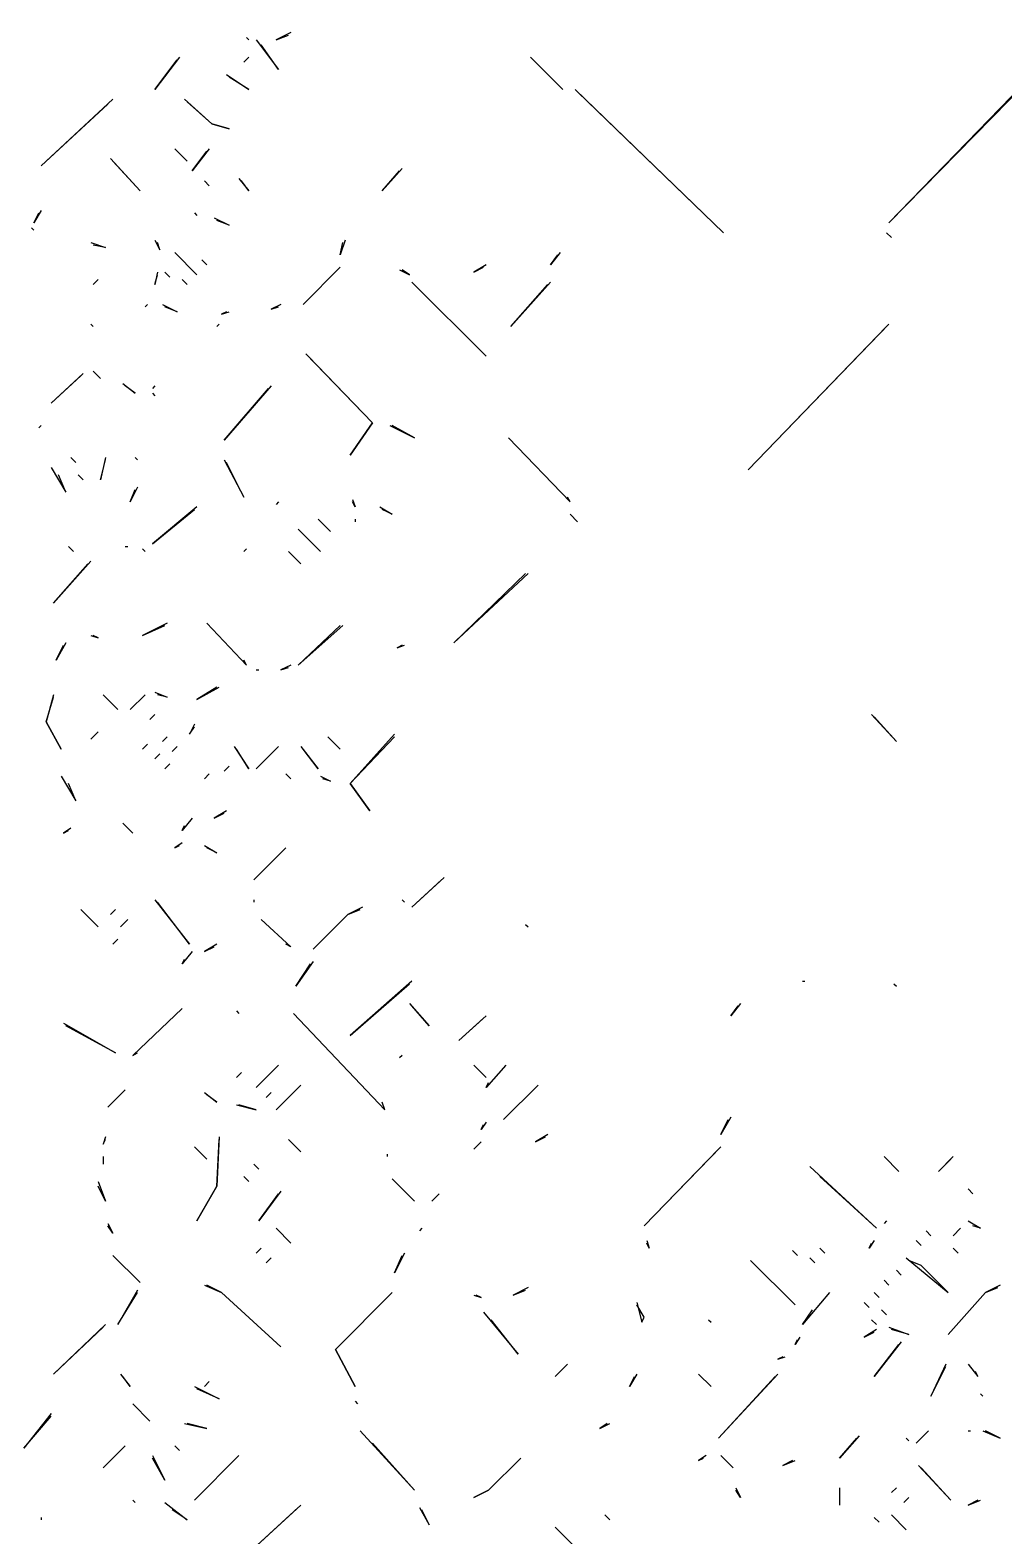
# Model space of a CAD drawing. Extents: x 1 to 2775, y -31 to 2075.
# Drawn here: x 2075.9 to 2141.6, y 474.2 to 575.8 of the extents above; entities that cross this region are included whole.
import ezdxf

# ---------------------------------------------------------------- set-up
doc = ezdxf.new("R2010")
doc.units = 0
doc.layers.add('LINEWORK', color=4, linetype='CONTINUOUS')

msp = doc.modelspace()

# ---------------------------------------------------------------- linework, layer by layer
at = {"layer": 'LINEWORK'}
for points in [[(2148.8333, 578.3333), (2133.8333, 562.8333), (2148.8333, 578.1667)], [(2090.5, 575.3333), (2090.6667, 575.1667)], [(2091.1667, 575.1667), (2092.6667, 573.1667), (2091.5, 574.8333)], [(2093.5, 575.6667), (2092.5, 575.1667), (2093.3333, 575.5)], [(2086, 574), (2084.3333, 571.8333), (2085.8333, 573.8333)], [(2090.6667, 574), (2090.3333, 573.6667)], [(2109.6667, 574), (2111.8333, 571.8333)], [(2089.1667, 572.8333), (2090.6667, 571.8333), (2089.3333, 572.6667)], [(2081.5, 571.1667), (2076.6667, 566.6667), (2081.1667, 570.8333)], [(2086.3333, 571.1667), (2088.1667, 569.5), (2089.3333, 569.1667), (2088.1667, 569.5), (2086.5, 571)], [(2112.6667, 571.8333), (2122.6667, 562.1667), (2112.8333, 571.6667)], [(2081.3333, 567.1667), (2083.3333, 565), (2081.5, 567)], [(2085.6667, 567.8333), (2086.5, 567)], [(2088, 567.8333), (2086.8333, 566.3333), (2087.8333, 567.6667)], [(2090, 565.8333), (2090.6667, 565), (2090.1667, 565.6667)], [(2101, 566.5), (2099.6667, 565), (2100.8333, 566.3333)], [(2087.6667, 565.6667), (2088, 565.3333)], [(2076.6667, 563.6667), (2076.1667, 562.8333), (2076.5, 563.5)], [(2087, 563.5), (2087.1667, 563.3333)], [(2088.3333, 563.1667), (2089.3333, 562.6667), (2088.5, 563)], [(2076, 562.5), (2076.1667, 562.3333)], [(2133.6667, 562.1667), (2134, 561.8333)], [(2080, 561.5), (2081, 561.1667), (2080.1667, 561.3333)], [(2084.3333, 561.6667), (2084.6667, 561), (2084.5, 561.5)], [(2085.6667, 560.8333), (2087.1667, 559.3333)], [(2097.1667, 561.6667), (2096.8333, 560.6667), (2097, 561.5)], [(2111.6667, 560.8333), (2111, 560), (2111.5, 560.6667)], [(2087.5, 560.3333), (2087.8333, 560)], [(2096.8333, 559.8333), (2094.3333, 557.3333)], [(2106.6667, 560), (2105.8333, 559.5), (2106.5, 559.8333)], [(2080.5, 559), (2080.1667, 558.6667)], [(2084.5, 559.5), (2084.3333, 558.6667), (2084.5, 559.3333)], [(2085, 559.5), (2085.3333, 559.1667)], [(2086.1667, 559), (2086.5, 558.6667)], [(2100.8333, 559.6667), (2101.5, 559.3333), (2101, 559.6667)], [(2101.6667, 558.8333), (2106.6667, 553.8333)], [(2111, 558.8333), (2108.3333, 555.8333), (2110.8333, 558.6667)], [(2083.8333, 557.3333), (2083.6667, 557.1667)], [(2084.8333, 557.3333), (2085.8333, 556.8333), (2085, 557.1667)], [(2089.1667, 556.8333), (2088.8333, 556.6667), (2089.3333, 556.8333)], [(2092.8333, 557.3333), (2092.1667, 557), (2092.6667, 557.1667)], [(2080, 556), (2080.1667, 555.8333)], [(2088.6667, 556), (2088.5, 555.8333)], [(2133.8333, 556), (2124.3333, 546.1667), (2133.6667, 555.8333)], [(2094.5, 554), (2099, 549.3333), (2097.5, 547.1667), (2099, 549.3333), (2094.6667, 553.8333)], [(2079.5, 552.6667), (2077.3333, 550.6667), (2079.3333, 552.5)], [(2080.1667, 552.8333), (2080.6667, 552.3333)], [(2082.1667, 552), (2083, 551.3333), (2082.3333, 551.8333)], [(2084.3333, 551.8333), (2084.1667, 551.6667)], [(2092.1667, 551.8333), (2089, 548.1667), (2092, 551.6667)], [(2084.1667, 551.3333), (2084.3333, 551.1667)], [(2076.6667, 549.1667), (2076.5, 549)], [(2100.1667, 549.1667), (2101.8333, 548.3333), (2100.3333, 549.1667)], [(2108.1667, 548.3333), (2112.3333, 544), (2112.1667, 544.3333)], [(2078.6667, 547), (2079, 546.6667)], [(2081, 547), (2080.6667, 545.5), (2081, 546.8333)], [(2083, 547), (2083.1667, 546.8333)], [(2089, 546.8333), (2090.3333, 544.3333), (2089.1667, 546.6667)], [(2077.3333, 546.3333), (2078.3333, 544.6667), (2077.8333, 545.8333)], [(2079.1667, 545.8333), (2079.5, 545.5)], [(2083.1667, 545), (2082.6667, 544), (2083, 544.8333)], [(2087.1667, 543.6667), (2084.1667, 541.1667), (2087, 543.5)], [(2092.6667, 544), (2092.5, 543.8333)], [(2097.6667, 544.1667), (2097.8333, 543.6667), (2097.6667, 544)], [(2099.5, 543.6667), (2100.3333, 543.1667), (2099.6667, 543.5)], [(2095.3333, 542.8333), (2096.1667, 542)], [(2097.8333, 542.8333), (2097.8333, 542.6667)], [(2112.3333, 543.1667), (2112.8333, 542.6667)], [(2094, 542.1667), (2095.5, 540.6667)], [(2078.5, 541), (2078.8333, 540.6667)], [(2082.3333, 541), (2082.5, 541)], [(2083.5, 540.8333), (2083.6667, 540.6667)], [(2090.5, 540.8333), (2090.3333, 540.6667)], [(2093.3333, 540.6667), (2094.1667, 539.8333)], [(2080, 540), (2077.5, 537.1667), (2079.8333, 539.8333)], [(2109.3333, 539.1667), (2104.5, 534.5), (2109.5, 539.1667)], [(2085.1667, 535.8333), (2083.5, 535), (2085, 535.6667)], [(2087.8333, 535.8333), (2090.5, 533), (2090.3333, 533.3333)], [(2096.8333, 535.6667), (2094, 533), (2097, 535.6667)], [(2078.3333, 534.5), (2077.6667, 533.3333), (2078.1667, 534.3333)], [(2080, 535), (2080.5, 534.8333), (2080.1667, 535)], [(2101, 534.3333), (2100.6667, 534.1667), (2101.1667, 534.3333)], [(2091.1667, 532.6667), (2091.3333, 532.6667)], [(2093.5, 533), (2092.8333, 532.6667), (2093.3333, 532.8333)], [(2088.5, 531.5), (2087.1667, 530.6667), (2088.6667, 531.5)], [(2077.5, 531), (2077, 529.1667), (2078, 527.3333), (2077, 529.1667), (2077.5, 530.8333)], [(2080.8333, 531), (2081.8333, 530)], [(2083.6667, 531), (2082.6667, 530)], [(2084.3333, 531.1667), (2085.1667, 530.8333), (2084.5, 531)], [(2084.3333, 529.6667), (2084, 529.3333)], [(2132.6667, 529.6667), (2134.3333, 527.8333), (2132.8333, 529.5)], [(2080.5, 528.5), (2080, 528)], [(2087, 529), (2086.6667, 528.3333), (2087, 528.8333)], [(2100.5, 528.3333), (2097.5, 525), (2098.8333, 523.1667), (2097.5, 525), (2100.5, 528.1667)], [(2083.8333, 527.6667), (2083.5, 527.3333)], [(2085.1667, 528.1667), (2084.8333, 527.8333)], [(2085.8333, 527.5), (2085.5, 527.1667)], [(2089.6667, 527.5), (2090.6667, 526), (2089.8333, 527.3333)], [(2092.6667, 527.5), (2091.1667, 526)], [(2094.1667, 527.5), (2095.3333, 526), (2094.3333, 527.3333)], [(2096, 528.1667), (2096.8333, 527.3333)], [(2084.6667, 527), (2084.3333, 526.6667)], [(2085.3333, 526.3333), (2085, 526)], [(2078, 525.5), (2079, 523.8333), (2078.5, 525)], [(2088, 525.6667), (2087.6667, 525.3333)], [(2089.3333, 526.1667), (2089, 525.8333)], [(2093.1667, 525.6667), (2093.5, 525.3333)], [(2095.5, 525.5), (2096.1667, 525.1667), (2095.6667, 525.3333)], [(2089.1667, 523.1667), (2088.3333, 522.6667), (2089, 523)], [(2082.1667, 522.3333), (2082.8333, 521.6667)], [(2086.8333, 522.6667), (2086.1667, 521.8333), (2086.3333, 522.1667)], [(2078.6667, 522), (2078.1667, 521.6667), (2078.5, 521.8333)], [(2086.1667, 521), (2085.6667, 520.6667), (2086, 520.8333)], [(2087.6667, 520.8333), (2088.5, 520.3333), (2087.8333, 520.6667)], [(2093.1667, 520.6667), (2091, 518.5)], [(2103.8333, 518.6667), (2101.6667, 516.6667), (2103.6667, 518.5)], [(2084.3333, 517.1667), (2086.6667, 514.1667), (2084.5, 517)], [(2091, 517.1667), (2091, 517)], [(2101, 517.1667), (2101.1667, 517)], [(2079.3333, 516.5), (2080.5, 515.3333)], [(2081.6667, 516.5), (2081.3333, 516.1667)], [(2098.3333, 516.6667), (2097.3333, 516.1667), (2095, 513.8333), (2097.3333, 516.1667), (2098.1667, 516.5)], [(2082.5, 515.8333), (2082, 515.3333)], [(2091.5, 515.8333), (2093.5, 514), (2093.1667, 514.1667)], [(2109.3333, 515.5), (2109.5, 515.3333)], [(2081.8333, 514.5), (2081.5, 514.1667)], [(2088.5, 514.1667), (2087.6667, 513.6667), (2088.3333, 514)], [(2086.8333, 513.6667), (2086.1667, 512.8333), (2086.3333, 513.1667)], [(2095, 513), (2093.8333, 511.3333), (2094.8333, 512.8333)], [(2101.6667, 511.6667), (2097.5, 508), (2101.5, 511.5)], [(2128, 511.6667), (2128.1667, 511.6667)], [(2134.1667, 511.5), (2134.3333, 511.3333)], [(2101.5, 510.1667), (2102.8333, 508.6667), (2101.6667, 510)], [(2123.8333, 510.1667), (2123.1667, 509.3333), (2123.6667, 510)], [(2086.1667, 509.8333), (2082.8333, 506.6667), (2083.1667, 506.8333)], [(2089.8333, 509.6667), (2090, 509.5)], [(2093.6667, 509.5), (2099.8333, 503), (2099.6667, 503.5)], [(2106.6667, 509.3333), (2104.8333, 507.6667), (2106.5, 509.1667)], [(2078.1667, 508.8333), (2081.6667, 506.8333), (2078.3333, 508.6667)], [(2092.6667, 506), (2091.1667, 504.5)], [(2101, 506.6667), (2100.8333, 506.5)], [(2105.8333, 506), (2106.6667, 505.1667)], [(2108, 506), (2106.6667, 504.5), (2106.8333, 504.8333)], [(2090.1667, 505.5), (2089.8333, 505.1667)], [(2082.3333, 504.3333), (2081.1667, 503.1667)], [(2087.6667, 504.1667), (2088.5, 503.5), (2087.8333, 504)], [(2092.1667, 504.1667), (2091.8333, 503.8333)], [(2094.1667, 504.6667), (2092.5, 503)], [(2110.1667, 504.6667), (2107.8333, 502.3333)], [(2089.8333, 503.3333), (2091.1667, 503), (2090, 503.3333)], [(2106.6667, 502.1667), (2106.3333, 501.6667), (2106.5, 502)], [(2123.1667, 502.5), (2122.5, 501.3333), (2123, 502.3333)], [(2081, 501.1667), (2080.8333, 500.6667), (2081, 501)], [(2088.6667, 501.1667), (2088.5, 497.8333), (2087.1667, 495.5), (2088.5, 497.8333), (2088.6667, 501)], [(2093.3333, 501), (2094.1667, 500.1667)], [(2106.3333, 500.8333), (2105.8333, 500.3333)], [(2110.8333, 501.3333), (2110, 500.8333), (2110.6667, 501.1667)], [(2080.8333, 499.8333), (2080.8333, 499.3333)], [(2087, 500.5), (2087.8333, 499.6667)], [(2100, 500), (2100, 499.8333)], [(2122.5, 500.5), (2117.3333, 495.1667), (2122.3333, 500.3333)], [(2133.5, 499.8333), (2134.5, 498.8333)], [(2138.1667, 499.8333), (2137.1667, 498.8333), (2138, 499.6667)], [(2091, 499.3333), (2091.3333, 499)], [(2128.5, 499.1667), (2133, 495), (2129.1667, 498.5)], [(2080.5, 498.1667), (2081, 496.8333), (2080.5, 497.8333)], [(2090.3333, 498.5), (2090.6667, 498.1667)], [(2100.3333, 498.3333), (2101.8333, 496.8333)], [(2092.8333, 497.5), (2091.3333, 495.5), (2092.6667, 497.3333)], [(2103.5, 497.3333), (2103, 496.8333)], [(2139.1667, 497.6667), (2139.5, 497.3333)], [(2081.1667, 495.3333), (2081.5, 494.6667), (2081.1667, 495.1667)], [(2092.5, 495), (2093.5, 494)], [(2102.3333, 495), (2102.1667, 494.8333)], [(2133.6667, 495.5), (2133.5, 495.3333)], [(2136.3333, 494.8333), (2136.6667, 494.5)], [(2138.6667, 495), (2138.1667, 494.5)], [(2139.1667, 495.5), (2140, 495), (2139.5, 495.1667)], [(2117.5, 494.1667), (2117.6667, 493.6667), (2117.5, 494)], [(2132.8333, 494.1667), (2132.5, 493.6667), (2132.6667, 494)], [(2135.6667, 494.1667), (2136, 493.8333)], [(2081.5, 493.1667), (2083.3333, 491.3333)], [(2091.5, 493.6667), (2091.1667, 493.3333)], [(2092.1667, 493), (2091.8333, 492.6667)], [(2101.1667, 493.3333), (2100.5, 492), (2101, 493.1667)], [(2124.5, 492.8333), (2127.5, 489.8333)], [(2127.3333, 493.5), (2127.6667, 493.1667)], [(2128.5, 493), (2128.8333, 492.6667)], [(2129.1667, 493.6667), (2129.5, 493.3333)], [(2135, 493), (2137.8333, 490.6667), (2136, 492.5), (2135.1667, 492.8333)], [(2138.1667, 493.6667), (2138.5, 493.3333)], [(2134.3333, 492.1667), (2134.6667, 491.8333)], [(2083.1667, 490.8333), (2081.8333, 488.5), (2083.1667, 490.6667)], [(2087.6667, 491.1667), (2088.8333, 490.6667), (2092.8333, 487), (2088.8333, 490.6667), (2087.8333, 491.1667)], [(2100.3333, 490.6667), (2096.5, 486.8333), (2097.8333, 484.3333), (2096.5, 486.8333)], [(2109.5, 491), (2108.5, 490.5), (2109.3333, 490.8333)], [(2129.8333, 490.6667), (2128, 488.5), (2128.6667, 489.5)], [(2132.8333, 490.6667), (2133.1667, 490.3333)], [(2133.5, 491.5), (2133.8333, 491.1667)], [(2141.3333, 491.1667), (2140.3333, 490.6667), (2137.8333, 487.8333), (2140.3333, 490.6667), (2141.1667, 491)], [(2105.8333, 490.5), (2106.3333, 490.3333), (2106, 490.5)], [(2116.8333, 490), (2117.1667, 488.6667), (2117.3333, 489), (2116.8333, 489.8333)], [(2132.1667, 490), (2132.5, 489.6667)], [(2106.5, 489.3333), (2108.8333, 486.5), (2107, 488.8333)], [(2121.6667, 488.8333), (2121.8333, 488.6667)], [(2132.6667, 488.8333), (2133, 488.5)], [(2133.3333, 489.5), (2133.6667, 489.1667)], [(2081, 488.5), (2077.5, 485.1667), (2080.8333, 488.3333)], [(2127.8333, 487.6667), (2127.5, 487.1667), (2127.6667, 487.5)], [(2133, 488.1667), (2132.1667, 487.6667), (2132.8333, 488)], [(2133.8333, 488.3333), (2135.1667, 487.8333), (2134, 488.1667)], [(2134.6667, 487.3333), (2132.8333, 485), (2134.5, 487.1667)], [(2112.1667, 485.8333), (2111.3333, 485)], [(2126.6667, 486.3333), (2126.3333, 486.1667), (2126.8333, 486.3333)], [(2137.6667, 485.8333), (2136.6667, 483.6667), (2137.6667, 485.6667)], [(2139.1667, 485.8333), (2139.8333, 485), (2139.6667, 485.3333)], [(2082, 485.1667), (2082.6667, 484.3333), (2082.1667, 485)], [(2088, 484.6667), (2087.6667, 484.3333)], [(2116.8333, 485.1667), (2116.3333, 484.3333), (2116.6667, 485)], [(2121, 485.1667), (2121.8333, 484.3333)], [(2126.3333, 485.1667), (2122.3333, 480.8333), (2126.1667, 485)], [(2087, 484.3333), (2088.6667, 483.5), (2087.1667, 484.1667)], [(2140, 483.8333), (2140.1667, 483.6667)], [(2082.8333, 483.1667), (2084, 482)], [(2097.8333, 483.3333), (2098, 483.1667)], [(2077.3333, 482.5), (2075.5, 480.1667), (2077.3333, 482.3333)], [(2086.3333, 481.8333), (2087.8333, 481.5), (2086.5, 481.8333)], [(2114.8333, 481.8333), (2114.3333, 481.5), (2115, 481.8333)], [(2098.1667, 481.3333), (2101.8333, 477.3333), (2099, 480.5)], [(2131.8333, 481), (2130.5, 479.5), (2131.6667, 480.8333)], [(2135, 480.8333), (2135.1667, 480.6667)], [(2136.5, 481.3333), (2135.6667, 480.5)], [(2139.1667, 481.3333), (2139.3333, 481.3333)], [(2140.1667, 481.3333), (2141.3333, 480.8333), (2140.3333, 481.3333)], [(2082.3333, 480.3333), (2080.8333, 478.8333)], [(2084.1667, 479.6667), (2085, 478), (2084.1667, 479.5)], [(2085.6667, 480.3333), (2086, 480)], [(2090, 479.6667), (2087, 476.6667)], [(2109, 479.5), (2106.8333, 477.3333), (2105.8333, 476.8333), (2106.8333, 477.3333)], [(2121.5, 479.6667), (2121, 479.3333), (2121.3333, 479.5)], [(2122.5, 479.6667), (2123.3333, 478.8333)], [(2127.3333, 479.3333), (2126.6667, 479), (2127.5, 479.3333)], [(2135.8333, 479), (2138, 476.6667), (2136, 478.8333)], [(2123.5, 477.5), (2123.8333, 476.8333), (2123.5, 477.3333)], [(2130.5, 477.5), (2130.5, 476.3333)], [(2134.3333, 477.5), (2134, 477.1667)], [(2082.8333, 476.6667), (2083, 476.5)], [(2085, 476.5), (2086.5, 475.3333), (2085.5, 476)], [(2135.1667, 476.8333), (2134.8333, 476.5)], [(2139.8333, 476.6667), (2139.1667, 476.3333), (2140, 476.6667)], [(2076.6667, 475.5), (2076.6667, 475.3333)], [(2094.1667, 476.3333), (2089.8333, 472.3333), (2094, 476.1667)], [(2102.1667, 476.1667), (2102.8333, 475), (2102.3333, 476)], [(2114.6667, 475.6667), (2115, 475.3333)], [(2132.8333, 475.5), (2133.1667, 475.1667)], [(2134, 475.6667), (2135, 474.6667)], [(2111.3333, 474.8333), (2114.3333, 471.8333)]]:
    msp.add_lwpolyline(points, dxfattribs=at)

doc.saveas('drawing.dxf')
